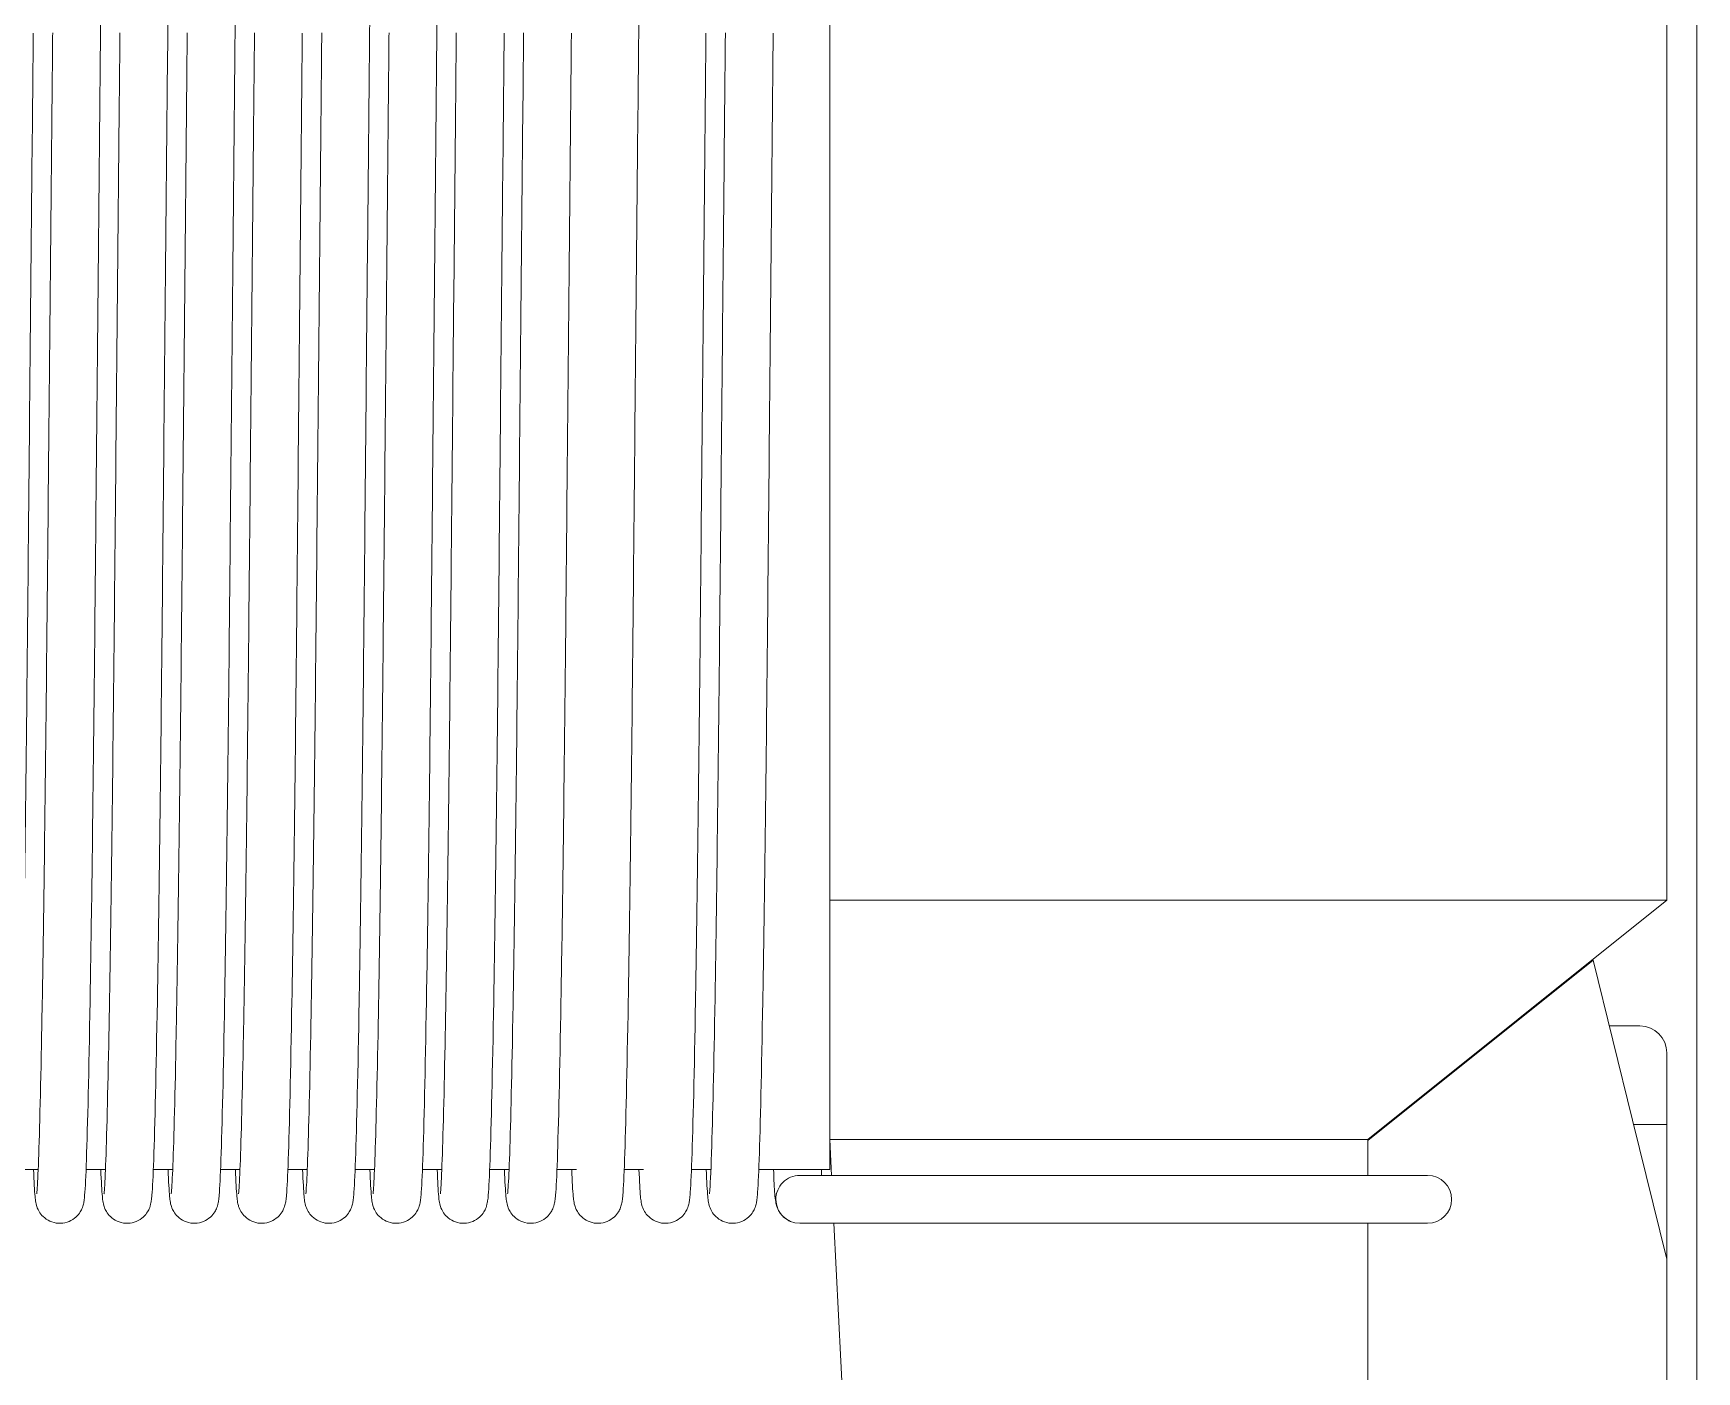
# Model space of a CAD drawing. Header units: millimetres. Extents: x 0 to 420, y 0 to 297.
# Drawn here: x 197.789 to 200.571, y 196.839 to 199.076 of the extents above; entities that cross this region are included whole.
import ezdxf

# ---------------------------------------------------------------- set-up
doc = ezdxf.new("R2010")
doc.units = ezdxf.units.MM

# ---------------------------------------------------------------- blocks, each defined once
blk = doc.blocks.new('A$Cca01fdc4')
at = {"color": 0, "linetype": 'Continuous', "lineweight": 0, "extrusion": (0, 1, 0)}
for p, q in [((71.0743, 0), (96.6783, 0)), ((90.625, -0.05), (93.525, -0.05)), ((93.525, -1.45), (93.525, -0.05)), ((93.925, -0.55), (93.525, -0.05)), ((93.78, -0.05), (93.9, -0.05)), ((93.8924, -0.1074), (94.125, -0.05)), ((93.9, -0.1055), (93.9, -0.05)), ((93.9, -0.05), (94.125, -0.05)), ((94.125, -0.05), (94.925, -0.05)), ((93.8924, -0.1074), (93.625, -0.1734)), ((93.735, -0.095), (93.735, -0.1463)), ((93.9263, -0.55), (93.625, -0.1734)), ((93.735, -0.3109), (93.735, -0.3125)), ((93.985, -0.45), (93.985, -0.53)), ((94.065, -0.53), (94.065, -0.45)), ((93.885, -0.5), (93.8863, -0.5)), ((93.9, -0.5188), (93.9, -0.5171)), ((93.925, -1.45), (93.925, -0.55)), ((93.985, -0.55), (93.925, -0.55)), ((93.985, -1.42), (93.985, -0.53)), ((94.065, -1.42), (94.065, -0.53)), ((94.425, -0.55), (94.065, -0.55)), ((94.065, -1.443), (94.925, -1.4)), ((93.985, -1.42), (93.985, -1.5)), ((94.065, -1.5), (94.065, -1.42)), ((90.625, -1.45), (93.525, -1.45)), ((93.925, -1.45), (93.525, -1.45)), ((93.925, -1.45), (93.985, -1.447)), ((93.975, -1.45), (93.925, -1.45)), ((93.975, -1.45), (93.975, -1.5686)), ((93.975, -1.6486), (93.975, -1.6811)), ((93.975, -1.7611), (93.975, -1.7936)), ((93.975, -1.8736), (93.975, -1.9061)), ((93.975, -1.9861), (93.975, -2.0186)), ((93.975, -2.0986), (93.975, -2.1311)), ((93.975, -2.2111), (93.975, -2.2436)), ((93.975, -2.3236), (93.975, -2.3561)), ((93.975, -2.4361), (93.975, -2.4686)), ((93.975, -2.5486), (93.975, -2.5811)), ((93.975, -2.6611), (93.975, -2.6936)), ((93.975, -2.7736), (93.975, -2.8061))]:
    blk.add_line(p, q, dxfattribs=at)
at = {"color": 0, "linetype": 'Continuous', "lineweight": 0, "extrusion": (0, 0, -1)}
for centre, radius, start, end in [((-93.78, -0.095), 0.045, 0, 90), ((-94.025, -1.5), 0.04, 270, 0), ((-94.025, -1.5), 0.04, 180, 270)]:
    blk.add_arc(centre, radius, start, end, dxfattribs=at)
at = {"color": 0, "linetype": 'Continuous', "lineweight": 0}
for start, end in [(90, 180), (0, 90)]:
    blk.add_arc((94.025, -0.45), 0.04, start, end, dxfattribs=at)
blk.add_open_spline([(93.975, -1.4639), (93.9785, -1.4637), (93.9819, -1.4636), (93.985, -1.4634)], degree=3, dxfattribs=at)
for points, knots in [([(94.0614, -1.5167), (94.0609, -1.5176), (94.0605, -1.5185), (94.0579, -1.5232), (94.0552, -1.5265), (94.05, -1.5315), (94.0474, -1.5333), (94.0431, -1.5359), (94.0414, -1.5367), (94.0378, -1.5382), (94.0363, -1.5386), (94.0324, -1.5397), (94.0308, -1.54), (94.0246, -1.541), (94.021, -1.5414), (94.0063, -1.5425), (93.9928, -1.5432), (93.9749, -1.5439)], [0.011865, 0.011865, 0.011865, 0.011865, 0.015143, 0.015143, 0.0299966, 0.0299966, 0.0437881, 0.0437881, 0.0573662, 0.0573662, 0.0766593, 0.0766593, 0.1169136, 0.1169136, 0.2374897, 0.2374897, 0.4686336, 0.4686336, 0.4686336, 0.4686336]), ([(92.0754, -1.5444), (92.2861, -1.5464), (92.4995, -1.5485), (92.8993, -1.5523), (93.0908, -1.554), (93.4268, -1.5578), (93.5757, -1.5598), (93.8119, -1.5639), (93.9022, -1.566), (93.986, -1.5689), (94.0054, -1.5699), (94.0214, -1.5712), (94.0243, -1.5715), (94.0296, -1.5723), (94.0315, -1.5724), (94.0377, -1.5744), (94.0391, -1.5748), (94.0428, -1.5765), (94.0453, -1.5777), (94.0508, -1.5817), (94.054, -1.5845), (94.0594, -1.5915), (94.0617, -1.5958), (94.0646, -1.605), (94.0652, -1.61), (94.0646, -1.6198), (94.0634, -1.6247), (94.0595, -1.6333), (94.0568, -1.6372), (94.051, -1.6432), (94.048, -1.6455), (94.0404, -1.65), (94.0374, -1.6508), (94.0332, -1.652), (94.0317, -1.6523), (94.0266, -1.6533), (94.0238, -1.6535), (94.0103, -1.6548), (93.9957, -1.6556), (93.975, -1.6564)], [0, 0, 0, 0, 0.632089, 0.632089, 1.266059, 1.266059, 1.900317, 1.900317, 2.534908, 2.534908, 2.850729, 2.850729, 2.937085, 2.937085, 3.0019, 3.0019, 3.017196, 3.017196, 3.033329, 3.033329, 3.049205, 3.049205, 3.065037, 3.065037, 3.080855, 3.080855, 3.096674, 3.096674, 3.112506, 3.112506, 3.128381, 3.128381, 3.160437, 3.160437, 3.191681, 3.191681, 3.285303, 3.285303, 3.553674, 3.553674, 3.553674, 3.553674]), ([(94.0159, -1.6511), (94.0159, -1.6511), (94.0159, -1.6511), (94.0158, -1.6511), (94.0128, -1.6507), (93.996, -1.6495), (93.9707, -1.6483), (93.8752, -1.6453), (93.7836, -1.6433), (93.5457, -1.6394), (93.3941, -1.6374), (93.0535, -1.6337), (92.86, -1.6319), (92.4707, -1.6282), (92.2716, -1.6263), (92.0746, -1.6244)], [3.205953, 3.205953, 3.205953, 3.205953, 3.207953, 3.207953, 3.327731, 3.327731, 3.688218, 3.688218, 4.294424, 4.294424, 4.926047, 4.926047, 5.559335, 5.559335, 6.1502, 6.1502, 6.1502, 6.1502]), ([(92.0754, -1.6569), (92.2861, -1.6589), (92.4995, -1.661), (92.8993, -1.6648), (93.0908, -1.6665), (93.4268, -1.6703), (93.5757, -1.6723), (93.8119, -1.6764), (93.9022, -1.6785), (93.986, -1.6814), (94.0054, -1.6824), (94.0214, -1.6837), (94.0243, -1.684), (94.0296, -1.6848), (94.0315, -1.6849), (94.0377, -1.6869), (94.0391, -1.6873), (94.0428, -1.689), (94.0453, -1.6902), (94.0508, -1.6942), (94.054, -1.697), (94.0594, -1.704), (94.0617, -1.7083), (94.0646, -1.7175), (94.0652, -1.7225), (94.0646, -1.7323), (94.0634, -1.7372), (94.0595, -1.7458), (94.0568, -1.7497), (94.051, -1.7557), (94.048, -1.758), (94.0404, -1.7625), (94.0374, -1.7633), (94.0332, -1.7645), (94.0317, -1.7648), (94.0266, -1.7658), (94.0238, -1.766), (94.0103, -1.7673), (93.9957, -1.7681), (93.975, -1.7689)], [0, 0, 0, 0, 0.632089, 0.632089, 1.266059, 1.266059, 1.900317, 1.900317, 2.534908, 2.534908, 2.850729, 2.850729, 2.937085, 2.937085, 3.0019, 3.0019, 3.017196, 3.017196, 3.033329, 3.033329, 3.049205, 3.049205, 3.065037, 3.065037, 3.080855, 3.080855, 3.096674, 3.096674, 3.112506, 3.112506, 3.128381, 3.128381, 3.160437, 3.160437, 3.191681, 3.191681, 3.285303, 3.285303, 3.553674, 3.553674, 3.553674, 3.553674]), ([(90.1341, -1.7426), (90.1341, -1.7426), (90.1355, -1.7428), (90.1446, -1.7437), (90.1603, -1.7445), (90.2276, -1.7472), (90.3023, -1.749), (90.5084, -1.7529), (90.6473, -1.755), (90.967, -1.7588), (91.1522, -1.7605), (91.5439, -1.7643), (91.7555, -1.7663), (92.0026, -1.7687), (92.039, -1.769), (92.0754, -1.7694)], [3.205557, 3.205557, 3.205557, 3.205557, 3.283757, 3.283757, 3.565523, 3.565523, 4.143933, 4.143933, 4.77419, 4.77419, 5.407305, 5.407305, 6.040731, 6.040731, 6.149872, 6.149872, 6.149872, 6.149872]), ([(92.0754, -1.7694), (92.2861, -1.7714), (92.4995, -1.7735), (92.8993, -1.7773), (93.0908, -1.779), (93.4268, -1.7828), (93.5757, -1.7848), (93.8119, -1.7889), (93.9022, -1.791), (93.986, -1.7939), (94.0054, -1.7949), (94.0214, -1.7962), (94.0243, -1.7965), (94.0296, -1.7973), (94.0315, -1.7974), (94.0377, -1.7994), (94.0391, -1.7998), (94.0428, -1.8015), (94.0453, -1.8027), (94.0508, -1.8067), (94.054, -1.8095), (94.0594, -1.8165), (94.0617, -1.8208), (94.0646, -1.83), (94.0652, -1.835), (94.0646, -1.8448), (94.0634, -1.8497), (94.0595, -1.8583), (94.0568, -1.8622), (94.051, -1.8682), (94.048, -1.8705), (94.0404, -1.875), (94.0374, -1.8758), (94.0332, -1.877), (94.0317, -1.8773), (94.0266, -1.8783), (94.0238, -1.8785), (94.0103, -1.8798), (93.9957, -1.8806), (93.975, -1.8814)], [0, 0, 0, 0, 0.632089, 0.632089, 1.266059, 1.266059, 1.900317, 1.900317, 2.534908, 2.534908, 2.850729, 2.850729, 2.937085, 2.937085, 3.0019, 3.0019, 3.017196, 3.017196, 3.033329, 3.033329, 3.049205, 3.049205, 3.065037, 3.065037, 3.080855, 3.080855, 3.096674, 3.096674, 3.112506, 3.112506, 3.128381, 3.128381, 3.160437, 3.160437, 3.191681, 3.191681, 3.285303, 3.285303, 3.553674, 3.553674, 3.553674, 3.553674]), ([(92.0754, -1.8819), (92.2861, -1.8839), (92.4995, -1.886), (92.8993, -1.8898), (93.0908, -1.8915), (93.4268, -1.8953), (93.5757, -1.8973), (93.8119, -1.9014), (93.9022, -1.9035), (93.986, -1.9064), (94.0054, -1.9074), (94.0214, -1.9087), (94.0243, -1.909), (94.0296, -1.9098), (94.0315, -1.9099), (94.0377, -1.9119), (94.0391, -1.9123), (94.0428, -1.914), (94.0453, -1.9152), (94.0508, -1.9192), (94.054, -1.922), (94.0594, -1.929), (94.0617, -1.9333), (94.0646, -1.9425), (94.0652, -1.9475), (94.0646, -1.9573), (94.0634, -1.9622), (94.0595, -1.9708), (94.0568, -1.9747), (94.051, -1.9807), (94.048, -1.983), (94.0404, -1.9875), (94.0374, -1.9883), (94.0332, -1.9895), (94.0317, -1.9898), (94.0266, -1.9908), (94.0238, -1.991), (94.0103, -1.9923), (93.9957, -1.9931), (93.975, -1.9939)], [0, 0, 0, 0, 0.632089, 0.632089, 1.266059, 1.266059, 1.900317, 1.900317, 2.534908, 2.534908, 2.850729, 2.850729, 2.937085, 2.937085, 3.0019, 3.0019, 3.017196, 3.017196, 3.033329, 3.033329, 3.049205, 3.049205, 3.065037, 3.065037, 3.080855, 3.080855, 3.096674, 3.096674, 3.112506, 3.112506, 3.128381, 3.128381, 3.160437, 3.160437, 3.191681, 3.191681, 3.285303, 3.285303, 3.553674, 3.553674, 3.553674, 3.553674]), ([(94.0159, -1.9886), (94.0159, -1.9886), (94.0144, -1.9884), (94.0049, -1.9876), (93.9891, -1.9867), (93.9211, -1.984), (93.8458, -1.9822), (93.6383, -1.9783), (93.4989, -1.9762), (93.1784, -1.9724), (92.9929, -1.9707), (92.6008, -1.9669), (92.3891, -1.9649), (92.1437, -1.9625), (92.1092, -1.9622), (92.0746, -1.9619)], [3.20597, 3.20597, 3.20597, 3.20597, 3.287447, 3.287447, 3.569202, 3.569202, 4.149794, 4.149794, 4.780076, 4.780076, 5.4132, 5.4132, 6.04663, 6.04663, 6.150267, 6.150267, 6.150267, 6.150267]), ([(92.0754, -1.9944), (92.2861, -1.9964), (92.4995, -1.9985), (92.8993, -2.0023), (93.0908, -2.004), (93.4268, -2.0078), (93.5757, -2.0098), (93.8119, -2.0139), (93.9022, -2.016), (93.986, -2.0189), (94.0054, -2.0199), (94.0214, -2.0212), (94.0243, -2.0215), (94.0296, -2.0223), (94.0315, -2.0224), (94.0377, -2.0244), (94.0391, -2.0248), (94.0428, -2.0265), (94.0453, -2.0277), (94.0508, -2.0317), (94.054, -2.0345), (94.0594, -2.0415), (94.0617, -2.0458), (94.0646, -2.055), (94.0652, -2.06), (94.0646, -2.0698), (94.0634, -2.0747), (94.0595, -2.0833), (94.0568, -2.0872), (94.051, -2.0932), (94.048, -2.0955), (94.0404, -2.1), (94.0374, -2.1008), (94.0332, -2.102), (94.0317, -2.1023), (94.0266, -2.1033), (94.0238, -2.1035), (94.0103, -2.1048), (93.9957, -2.1056), (93.975, -2.1064)], [0, 0, 0, 0, 0.632089, 0.632089, 1.266059, 1.266059, 1.900317, 1.900317, 2.534908, 2.534908, 2.850729, 2.850729, 2.937085, 2.937085, 3.0019, 3.0019, 3.017196, 3.017196, 3.033329, 3.033329, 3.049205, 3.049205, 3.065037, 3.065037, 3.080855, 3.080855, 3.096674, 3.096674, 3.112506, 3.112506, 3.128381, 3.128381, 3.160437, 3.160437, 3.191681, 3.191681, 3.285303, 3.285303, 3.553674, 3.553674, 3.553674, 3.553674]), ([(90.1341, -2.0801), (90.1341, -2.0801), (90.1355, -2.0803), (90.1446, -2.0812), (90.1603, -2.082), (90.2276, -2.0847), (90.3023, -2.0865), (90.5084, -2.0904), (90.6473, -2.0925), (90.967, -2.0963), (91.1522, -2.098), (91.5439, -2.1018), (91.7555, -2.1038), (92.0026, -2.1062), (92.039, -2.1065), (92.0754, -2.1069)], [3.205557, 3.205557, 3.205557, 3.205557, 3.283757, 3.283757, 3.565523, 3.565523, 4.143933, 4.143933, 4.77419, 4.77419, 5.407305, 5.407305, 6.040731, 6.040731, 6.149872, 6.149872, 6.149872, 6.149872]), ([(94.0159, -2.1011), (94.0159, -2.1011), (94.0145, -2.1009), (94.0052, -2.1001), (93.9895, -2.0992), (93.922, -2.0966), (93.8471, -2.0947), (93.6404, -2.0908), (93.5014, -2.0888), (93.1814, -2.085), (92.9961, -2.0832), (92.6042, -2.0795), (92.3926, -2.0774), (92.1461, -2.0751), (92.1104, -2.0747), (92.0746, -2.0744)], [3.205727, 3.205727, 3.205727, 3.205727, 3.285058, 3.285058, 3.56682, 3.56682, 4.145995, 4.145995, 4.776261, 4.776261, 5.409379, 5.409379, 6.042806, 6.042806, 6.150035, 6.150035, 6.150035, 6.150035]), ([(92.0754, -2.1069), (92.2861, -2.1089), (92.4995, -2.111), (92.8993, -2.1148), (93.0908, -2.1165), (93.4268, -2.1203), (93.5757, -2.1223), (93.8119, -2.1264), (93.9022, -2.1285), (93.986, -2.1314), (94.0054, -2.1324), (94.0214, -2.1337), (94.0243, -2.134), (94.0296, -2.1348), (94.0315, -2.1349), (94.0377, -2.1369), (94.0391, -2.1373), (94.0428, -2.139), (94.0453, -2.1402), (94.0508, -2.1442), (94.054, -2.147), (94.0594, -2.154), (94.0617, -2.1583), (94.0646, -2.1675), (94.0652, -2.1725), (94.0646, -2.1823), (94.0634, -2.1872), (94.0595, -2.1958), (94.0568, -2.1997), (94.051, -2.2057), (94.048, -2.208), (94.0404, -2.2125), (94.0374, -2.2133), (94.0332, -2.2145), (94.0317, -2.2148), (94.0266, -2.2158), (94.0238, -2.216), (94.0103, -2.2173), (93.9957, -2.2181), (93.975, -2.2189)], [0, 0, 0, 0, 0.632089, 0.632089, 1.266059, 1.266059, 1.900317, 1.900317, 2.534908, 2.534908, 2.850729, 2.850729, 2.937085, 2.937085, 3.0019, 3.0019, 3.017196, 3.017196, 3.033329, 3.033329, 3.049205, 3.049205, 3.065037, 3.065037, 3.080855, 3.080855, 3.096674, 3.096674, 3.112506, 3.112506, 3.128381, 3.128381, 3.160437, 3.160437, 3.191681, 3.191681, 3.285303, 3.285303, 3.553674, 3.553674, 3.553674, 3.553674]), ([(90.1341, -2.1926), (90.1341, -2.1926), (90.1355, -2.1928), (90.1446, -2.1937), (90.1603, -2.1945), (90.2276, -2.1972), (90.3023, -2.199), (90.5084, -2.2029), (90.6473, -2.205), (90.967, -2.2088), (91.1522, -2.2105), (91.5439, -2.2143), (91.7555, -2.2163), (92.0026, -2.2187), (92.039, -2.219), (92.0754, -2.2194)], [3.205557, 3.205557, 3.205557, 3.205557, 3.283757, 3.283757, 3.565523, 3.565523, 4.143933, 4.143933, 4.77419, 4.77419, 5.407305, 5.407305, 6.040731, 6.040731, 6.149872, 6.149872, 6.149872, 6.149872]), ([(94.0159, -2.2136), (94.0159, -2.2136), (94.0145, -2.2134), (94.0054, -2.2126), (93.9897, -2.2117), (93.9224, -2.2091), (93.8477, -2.2072), (93.6416, -2.2033), (93.5027, -2.2013), (93.183, -2.1975), (92.9978, -2.1957), (92.6061, -2.192), (92.3945, -2.1899), (92.1474, -2.1876), (92.111, -2.1872), (92.0746, -2.1869)], [3.205557, 3.205557, 3.205557, 3.205557, 3.283757, 3.283757, 3.565523, 3.565523, 4.143933, 4.143933, 4.77419, 4.77419, 5.407305, 5.407305, 6.040731, 6.040731, 6.149872, 6.149872, 6.149872, 6.149872]), ([(92.0754, -2.2194), (92.2861, -2.2214), (92.4995, -2.2235), (92.8993, -2.2273), (93.0908, -2.229), (93.4268, -2.2328), (93.5757, -2.2348), (93.8119, -2.2389), (93.9022, -2.241), (93.986, -2.2439), (94.0054, -2.2449), (94.0214, -2.2462), (94.0243, -2.2465), (94.0296, -2.2473), (94.0315, -2.2474), (94.0377, -2.2494), (94.0391, -2.2498), (94.0428, -2.2515), (94.0453, -2.2527), (94.0508, -2.2567), (94.054, -2.2595), (94.0594, -2.2665), (94.0617, -2.2708), (94.0646, -2.28), (94.0652, -2.285), (94.0646, -2.2948), (94.0634, -2.2997), (94.0595, -2.3083), (94.0568, -2.3122), (94.051, -2.3182), (94.048, -2.3205), (94.0404, -2.325), (94.0374, -2.3258), (94.0332, -2.327), (94.0317, -2.3273), (94.0266, -2.3283), (94.0238, -2.3285), (94.0103, -2.3298), (93.9957, -2.3306), (93.975, -2.3314)], [0, 0, 0, 0, 0.632089, 0.632089, 1.266059, 1.266059, 1.900317, 1.900317, 2.534908, 2.534908, 2.850729, 2.850729, 2.937085, 2.937085, 3.0019, 3.0019, 3.017196, 3.017196, 3.033329, 3.033329, 3.049205, 3.049205, 3.065037, 3.065037, 3.080855, 3.080855, 3.096674, 3.096674, 3.112506, 3.112506, 3.128381, 3.128381, 3.160437, 3.160437, 3.191681, 3.191681, 3.285303, 3.285303, 3.553674, 3.553674, 3.553674, 3.553674]), ([(94.0159, -2.3261), (94.0159, -2.3261), (94.0145, -2.3259), (94.0054, -2.3251), (93.9897, -2.3242), (93.9224, -2.3216), (93.8477, -2.3197), (93.6416, -2.3158), (93.5027, -2.3138), (93.183, -2.31), (92.9978, -2.3082), (92.6061, -2.3045), (92.3945, -2.3024), (92.1474, -2.3001), (92.111, -2.2997), (92.0746, -2.2994)], [3.205557, 3.205557, 3.205557, 3.205557, 3.283757, 3.283757, 3.565523, 3.565523, 4.143933, 4.143933, 4.77419, 4.77419, 5.407305, 5.407305, 6.040731, 6.040731, 6.149872, 6.149872, 6.149872, 6.149872]), ([(92.0754, -2.3319), (92.2861, -2.3339), (92.4995, -2.336), (92.8993, -2.3398), (93.0908, -2.3415), (93.4268, -2.3453), (93.5757, -2.3473), (93.8119, -2.3514), (93.9022, -2.3535), (93.986, -2.3564), (94.0054, -2.3574), (94.0214, -2.3587), (94.0243, -2.359), (94.0296, -2.3598), (94.0315, -2.3599), (94.0377, -2.3619), (94.0391, -2.3623), (94.0428, -2.364), (94.0453, -2.3652), (94.0508, -2.3692), (94.054, -2.372), (94.0594, -2.379), (94.0617, -2.3833), (94.0646, -2.3925), (94.0652, -2.3975), (94.0646, -2.4073), (94.0634, -2.4122), (94.0595, -2.4208), (94.0568, -2.4247), (94.051, -2.4307), (94.048, -2.433), (94.0404, -2.4375), (94.0374, -2.4383), (94.0332, -2.4395), (94.0317, -2.4398), (94.0266, -2.4408), (94.0238, -2.441), (94.0103, -2.4423), (93.9957, -2.4431), (93.975, -2.4439)], [0, 0, 0, 0, 0.632089, 0.632089, 1.266059, 1.266059, 1.900317, 1.900317, 2.534908, 2.534908, 2.850729, 2.850729, 2.937085, 2.937085, 3.0019, 3.0019, 3.017196, 3.017196, 3.033329, 3.033329, 3.049205, 3.049205, 3.065037, 3.065037, 3.080855, 3.080855, 3.096674, 3.096674, 3.112506, 3.112506, 3.128381, 3.128381, 3.160437, 3.160437, 3.191681, 3.191681, 3.285303, 3.285303, 3.553674, 3.553674, 3.553674, 3.553674]), ([(90.1341, -2.4176), (90.1341, -2.4176), (90.1355, -2.4178), (90.1446, -2.4187), (90.1603, -2.4195), (90.2276, -2.4222), (90.3023, -2.424), (90.5084, -2.4279), (90.6473, -2.43), (90.967, -2.4338), (91.1522, -2.4355), (91.5439, -2.4393), (91.7555, -2.4413), (92.0026, -2.4437), (92.039, -2.444), (92.0754, -2.4444)], [3.205557, 3.205557, 3.205557, 3.205557, 3.283757, 3.283757, 3.565523, 3.565523, 4.143933, 4.143933, 4.77419, 4.77419, 5.407305, 5.407305, 6.040731, 6.040731, 6.149872, 6.149872, 6.149872, 6.149872]), ([(94.0159, -2.4386), (94.0159, -2.4386), (94.0145, -2.4384), (94.0054, -2.4376), (93.9897, -2.4367), (93.9224, -2.4341), (93.8477, -2.4322), (93.6416, -2.4283), (93.5027, -2.4263), (93.183, -2.4225), (92.9978, -2.4207), (92.6061, -2.417), (92.3945, -2.4149), (92.1474, -2.4126), (92.111, -2.4122), (92.0746, -2.4119)], [3.205557, 3.205557, 3.205557, 3.205557, 3.283757, 3.283757, 3.565523, 3.565523, 4.143933, 4.143933, 4.77419, 4.77419, 5.407305, 5.407305, 6.040731, 6.040731, 6.149872, 6.149872, 6.149872, 6.149872]), ([(92.0754, -2.4444), (92.2861, -2.4464), (92.4995, -2.4485), (92.8993, -2.4523), (93.0908, -2.454), (93.4268, -2.4578), (93.5757, -2.4598), (93.8119, -2.4639), (93.9022, -2.466), (93.986, -2.4689), (94.0054, -2.4699), (94.0214, -2.4712), (94.0243, -2.4715), (94.0296, -2.4723), (94.0315, -2.4724), (94.0377, -2.4744), (94.0391, -2.4748), (94.0428, -2.4765), (94.0453, -2.4777), (94.0508, -2.4817), (94.054, -2.4845), (94.0594, -2.4915), (94.0617, -2.4958), (94.0646, -2.505), (94.0652, -2.51), (94.0646, -2.5198), (94.0634, -2.5247), (94.0595, -2.5333), (94.0568, -2.5372), (94.051, -2.5432), (94.048, -2.5455), (94.0404, -2.55), (94.0374, -2.5508), (94.0332, -2.552), (94.0317, -2.5523), (94.0266, -2.5533), (94.0238, -2.5535), (94.0103, -2.5548), (93.9957, -2.5556), (93.975, -2.5564)], [0, 0, 0, 0, 0.632089, 0.632089, 1.266059, 1.266059, 1.900317, 1.900317, 2.534908, 2.534908, 2.850729, 2.850729, 2.937085, 2.937085, 3.0019, 3.0019, 3.017196, 3.017196, 3.033329, 3.033329, 3.049205, 3.049205, 3.065037, 3.065037, 3.080855, 3.080855, 3.096674, 3.096674, 3.112506, 3.112506, 3.128381, 3.128381, 3.160437, 3.160437, 3.191681, 3.191681, 3.285303, 3.285303, 3.553674, 3.553674, 3.553674, 3.553674]), ([(90.1341, -2.5301), (90.1341, -2.5301), (90.1355, -2.5303), (90.1446, -2.5312), (90.1603, -2.532), (90.2276, -2.5347), (90.3023, -2.5365), (90.5084, -2.5404), (90.6473, -2.5425), (90.967, -2.5463), (91.1522, -2.548), (91.5439, -2.5518), (91.7555, -2.5538), (92.0026, -2.5562), (92.039, -2.5565), (92.0754, -2.5569)], [3.205557, 3.205557, 3.205557, 3.205557, 3.283757, 3.283757, 3.565523, 3.565523, 4.143933, 4.143933, 4.77419, 4.77419, 5.407305, 5.407305, 6.040731, 6.040731, 6.149872, 6.149872, 6.149872, 6.149872]), ([(94.0159, -2.5511), (94.0159, -2.5511), (94.0145, -2.5509), (94.0054, -2.5501), (93.9897, -2.5492), (93.9224, -2.5466), (93.8477, -2.5447), (93.6416, -2.5408), (93.5027, -2.5388), (93.183, -2.535), (92.9978, -2.5332), (92.6061, -2.5295), (92.3945, -2.5274), (92.1474, -2.5251), (92.111, -2.5247), (92.0746, -2.5244)], [3.205557, 3.205557, 3.205557, 3.205557, 3.283757, 3.283757, 3.565523, 3.565523, 4.143933, 4.143933, 4.77419, 4.77419, 5.407305, 5.407305, 6.040731, 6.040731, 6.149872, 6.149872, 6.149872, 6.149872]), ([(92.0754, -2.5569), (92.2861, -2.5589), (92.4995, -2.561), (92.8993, -2.5648), (93.0908, -2.5665), (93.4268, -2.5703), (93.5757, -2.5723), (93.8119, -2.5764), (93.9022, -2.5785), (93.986, -2.5814), (94.0054, -2.5824), (94.0214, -2.5837), (94.0243, -2.584), (94.0296, -2.5848), (94.0315, -2.5849), (94.0377, -2.5869), (94.0391, -2.5873), (94.0428, -2.589), (94.0453, -2.5902), (94.0508, -2.5942), (94.054, -2.597), (94.0594, -2.604), (94.0617, -2.6083), (94.0646, -2.6175), (94.0652, -2.6225), (94.0646, -2.6323), (94.0634, -2.6372), (94.0595, -2.6458), (94.0568, -2.6497), (94.051, -2.6557), (94.048, -2.658), (94.0404, -2.6625), (94.0374, -2.6633), (94.0332, -2.6645), (94.0317, -2.6648), (94.0266, -2.6658), (94.0238, -2.666), (94.0103, -2.6673), (93.9957, -2.6681), (93.975, -2.6689)], [0, 0, 0, 0, 0.632089, 0.632089, 1.266059, 1.266059, 1.900317, 1.900317, 2.534908, 2.534908, 2.850729, 2.850729, 2.937085, 2.937085, 3.0019, 3.0019, 3.017196, 3.017196, 3.033329, 3.033329, 3.049205, 3.049205, 3.065037, 3.065037, 3.080855, 3.080855, 3.096674, 3.096674, 3.112506, 3.112506, 3.128381, 3.128381, 3.160437, 3.160437, 3.191681, 3.191681, 3.285303, 3.285303, 3.553674, 3.553674, 3.553674, 3.553674]), ([(90.1341, -2.6426), (90.1341, -2.6426), (90.1355, -2.6428), (90.1446, -2.6437), (90.1603, -2.6445), (90.2276, -2.6472), (90.3023, -2.649), (90.5084, -2.6529), (90.6473, -2.655), (90.967, -2.6588), (91.1522, -2.6605), (91.5439, -2.6643), (91.7555, -2.6663), (92.0026, -2.6687), (92.039, -2.669), (92.0754, -2.6694)], [3.205557, 3.205557, 3.205557, 3.205557, 3.283757, 3.283757, 3.565523, 3.565523, 4.143933, 4.143933, 4.77419, 4.77419, 5.407305, 5.407305, 6.040731, 6.040731, 6.149872, 6.149872, 6.149872, 6.149872]), ([(94.0159, -2.6636), (94.0159, -2.6636), (94.0145, -2.6634), (94.0054, -2.6626), (93.9897, -2.6617), (93.9224, -2.6591), (93.8477, -2.6572), (93.6416, -2.6533), (93.5027, -2.6513), (93.183, -2.6475), (92.9978, -2.6457), (92.6061, -2.642), (92.3945, -2.6399), (92.1474, -2.6376), (92.111, -2.6372), (92.0746, -2.6369)], [3.205557, 3.205557, 3.205557, 3.205557, 3.283757, 3.283757, 3.565523, 3.565523, 4.143933, 4.143933, 4.77419, 4.77419, 5.407305, 5.407305, 6.040731, 6.040731, 6.149872, 6.149872, 6.149872, 6.149872]), ([(92.0754, -2.6694), (92.2861, -2.6714), (92.4995, -2.6735), (92.8993, -2.6773), (93.0908, -2.679), (93.4268, -2.6828), (93.5757, -2.6848), (93.8119, -2.6889), (93.9022, -2.691), (93.986, -2.6939), (94.0054, -2.6949), (94.0214, -2.6962), (94.0243, -2.6965), (94.0296, -2.6973), (94.0315, -2.6974), (94.0377, -2.6994), (94.0391, -2.6998), (94.0428, -2.7015), (94.0453, -2.7027), (94.0508, -2.7067), (94.054, -2.7095), (94.0594, -2.7165), (94.0617, -2.7208), (94.0646, -2.73), (94.0652, -2.735), (94.0646, -2.7448), (94.0634, -2.7497), (94.0595, -2.7583), (94.0568, -2.7622), (94.051, -2.7682), (94.048, -2.7705), (94.0404, -2.775), (94.0374, -2.7758), (94.0332, -2.777), (94.0317, -2.7773), (94.0266, -2.7783), (94.0238, -2.7785), (94.0103, -2.7798), (93.9957, -2.7806), (93.975, -2.7814)], [0, 0, 0, 0, 0.632089, 0.632089, 1.266059, 1.266059, 1.900317, 1.900317, 2.534908, 2.534908, 2.850729, 2.850729, 2.937085, 2.937085, 3.0019, 3.0019, 3.017196, 3.017196, 3.033329, 3.033329, 3.049205, 3.049205, 3.065037, 3.065037, 3.080855, 3.080855, 3.096674, 3.096674, 3.112506, 3.112506, 3.128381, 3.128381, 3.160437, 3.160437, 3.191681, 3.191681, 3.285303, 3.285303, 3.553674, 3.553674, 3.553674, 3.553674]), ([(94.0159, -2.7761), (94.0159, -2.7761), (94.0145, -2.7759), (94.0054, -2.7751), (93.9897, -2.7742), (93.9224, -2.7716), (93.8477, -2.7697), (93.6416, -2.7658), (93.5027, -2.7638), (93.183, -2.76), (92.9978, -2.7582), (92.6061, -2.7545), (92.3945, -2.7524), (92.1474, -2.7501), (92.111, -2.7497), (92.0746, -2.7494)], [3.205557, 3.205557, 3.205557, 3.205557, 3.283757, 3.283757, 3.565523, 3.565523, 4.143933, 4.143933, 4.77419, 4.77419, 5.407305, 5.407305, 6.040731, 6.040731, 6.149872, 6.149872, 6.149872, 6.149872]), ([(92.0754, -2.7819), (92.2861, -2.7839), (92.4995, -2.786), (92.8993, -2.7898), (93.0908, -2.7915), (93.4268, -2.7953), (93.5757, -2.7973), (93.8119, -2.8014), (93.9022, -2.8035), (93.986, -2.8064), (94.0054, -2.8074), (94.0214, -2.8087), (94.0243, -2.809), (94.0296, -2.8098), (94.0315, -2.8099), (94.0377, -2.8119), (94.0391, -2.8123), (94.0428, -2.814), (94.0453, -2.8152), (94.0508, -2.8192), (94.054, -2.822), (94.0594, -2.829), (94.0617, -2.8333), (94.0646, -2.8425), (94.0652, -2.8475), (94.0646, -2.8573), (94.0634, -2.8622), (94.0595, -2.8708), (94.0568, -2.8747), (94.051, -2.8807), (94.048, -2.883), (94.0404, -2.8875), (94.0374, -2.8883), (94.0332, -2.8895), (94.0317, -2.8898), (94.0266, -2.8908), (94.0238, -2.891), (94.0103, -2.8923), (93.9957, -2.8931), (93.975, -2.8939)], [0, 0, 0, 0, 0.632089, 0.632089, 1.266059, 1.266059, 1.900317, 1.900317, 2.534908, 2.534908, 2.850729, 2.850729, 2.937085, 2.937085, 3.0019, 3.0019, 3.017196, 3.017196, 3.033329, 3.033329, 3.049205, 3.049205, 3.065037, 3.065037, 3.080855, 3.080855, 3.096674, 3.096674, 3.112506, 3.112506, 3.128381, 3.128381, 3.160437, 3.160437, 3.191681, 3.191681, 3.285303, 3.285303, 3.553674, 3.553674, 3.553674, 3.553674])]:
    blk.add_open_spline(points, degree=3, knots=knots, dxfattribs=at)

msp = doc.modelspace()

# ---------------------------------------------------------------- block references
at = {"rotation": 270}
msp.add_blockref('A$Cca01fdc4', (200.5712, 291.1517), dxfattribs=at)

doc.saveas('drawing.dxf')
